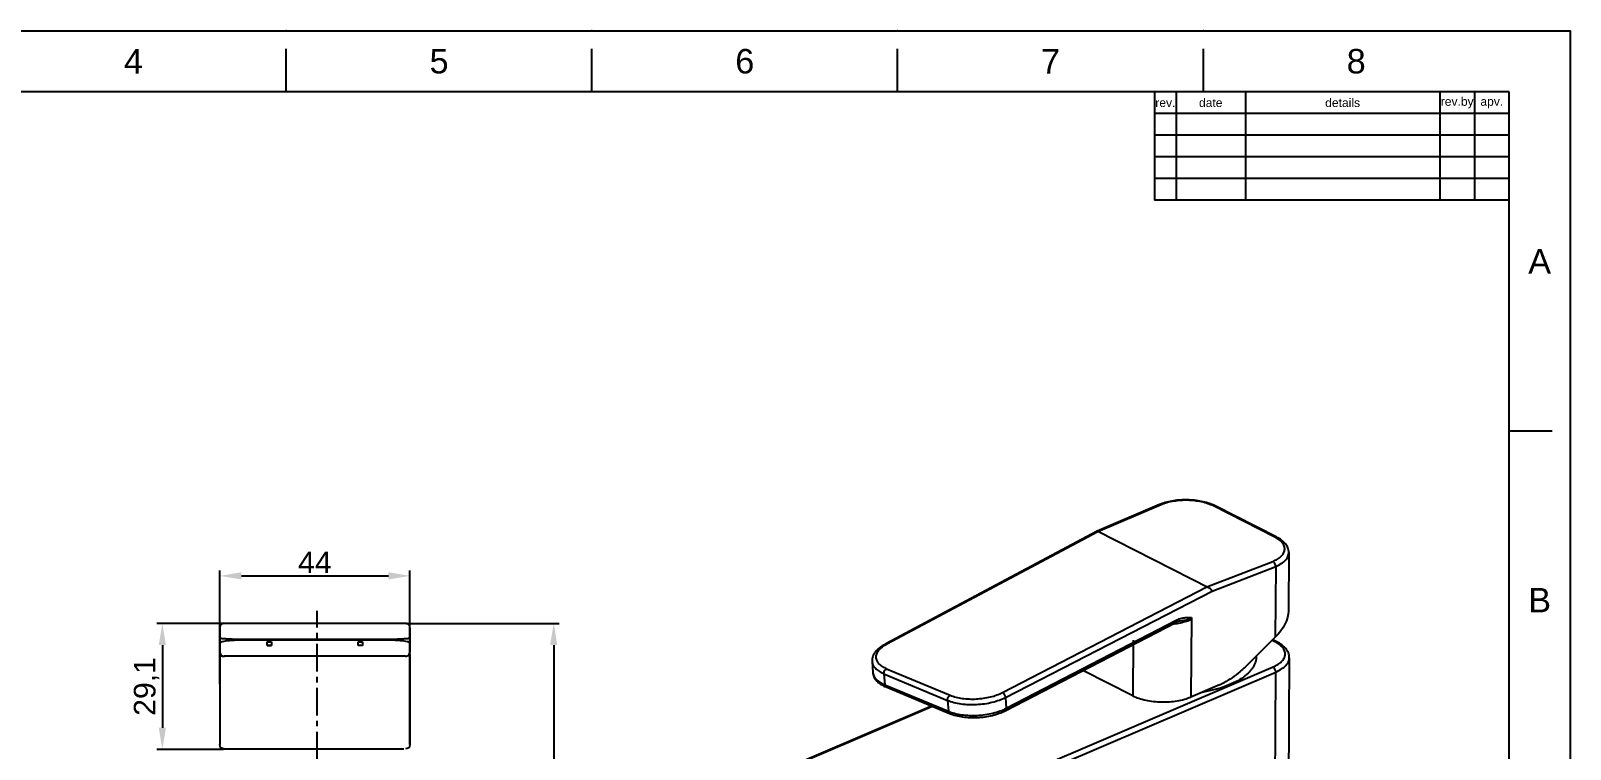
# Model space of a CAD drawing. Header units: millimetres. Extents: x 645 to 1239, y -1145 to -725.
# Drawn here: x 882.6 to 1238.7, y -890.7 to -724.5 of the extents above; entities that cross this region are included whole.
import ezdxf

# ---------------------------------------------------------------- set-up
doc = ezdxf.new("R2010")
doc.units = ezdxf.units.MM
doc.header["$LTSCALE"] = 0.1
doc.linetypes.add('CENTERX2', pattern=[101.6, 63.5, -12.7, 12.7, -12.7])
for name, color, linetype in [('CENTER', 1, 'CENTERX2'), ('DIM', 3, 'Continuous'), ('FORM', 7, 'Continuous'), ('TEXT', 2, 'Continuous')]:
    doc.layers.add(name, color=color, linetype=linetype)
doc.styles.get("Standard").update_dxf_attribs({"font": 'arial.ttf'})
doc.dimstyles.new('ISO-25', dxfattribs={"dimtxt": 2.5, "dimasz": 2.5, "dimexe": 1.25, "dimexo": 0.625, "dimtad": 1, "dimdec": 1, "dimtxsty": 'Standard', "dimcen": 2.5, "dimadec": 0, "dimazin": 0, "dimtfac": 1, "dimtdec": 1, "dimtmove": 0, "dimatfit": 3, "dimfxl": 1, "dimarcsym": 0})

# ---------------------------------------------------------------- blocks, each defined once
blk = doc.blocks.new('*D16')
at = {"layer": 'Defpoints', "color": 0, "transparency": 16777216}
for p in [(968.81, -861.57), (973.36, -1009.6), (1003.56, -1009.6)]:
    blk.add_point(p, dxfattribs=at)
at = {"layer": 'DIM', "color": 3, "lineweight": -2, "transparency": 16777216}
for p, q in [((969.44, -861.57), (1004.81, -861.57)), ((1003.56, -866.57), (1003.56, -1004.6)), ((973.98, -1009.6), (1004.81, -1009.6))]:
    blk.add_line(p, q, dxfattribs=at)
at = {"layer": 'DIM', "color": 3, "transparency": 16777216}
for points in [[(1002.72, -866.57), (1004.39, -866.57), (1003.56, -861.57)], [(1002.72, -1004.6), (1004.39, -1004.6), (1003.56, -1009.6)]]:
    blk.add_solid(points, dxfattribs=at)
at = {"layer": 'DIM', "color": 3, "transparency": 16777216, "insert": (1000.38, -935.59), "char_height": 5, "attachment_point": 5, "rotation": 90}
blk.add_mtext('146', dxfattribs=at)
blk = doc.blocks.new('*D13')
at = {"layer": 'Defpoints', "color": 0, "transparency": 16777216}
for p in [(928.81, -861.57), (913.04, -890.7), (927.81, -890.7)]:
    blk.add_point(p, dxfattribs=at)
at = {"layer": 'DIM', "color": 3, "lineweight": -2, "transparency": 16777216}
for p, q in [((928.19, -861.57), (911.79, -861.57)), ((913.04, -866.57), (913.04, -885.7)), ((927.19, -890.7), (911.79, -890.7))]:
    blk.add_line(p, q, dxfattribs=at)
at = {"layer": 'DIM', "color": 3, "transparency": 16777216}
for points in [[(912.21, -866.57), (913.87, -866.57), (913.04, -861.57)], [(912.21, -885.7), (913.87, -885.7), (913.04, -890.7)]]:
    blk.add_solid(points, dxfattribs=at)
at = {"layer": 'DIM', "color": 3, "transparency": 16777216, "insert": (909.41, -876.14), "char_height": 5, "attachment_point": 5, "rotation": 90}
blk.add_mtext('29,1', dxfattribs=at)
blk = doc.blocks.new('*D23')
at = {"layer": 'Defpoints', "color": 0, "transparency": 16777216}
for p in [(970.31, -850.57), (926.31, -876.26), (970.31, -876.26)]:
    blk.add_point(p, dxfattribs=at)
at = {"layer": 'DIM', "color": 3, "lineweight": -2, "transparency": 16777216}
for p, q in [((926.31, -875.64), (926.31, -849.32)), ((931.31, -850.57), (965.31, -850.57)), ((970.31, -875.64), (970.31, -849.32))]:
    blk.add_line(p, q, dxfattribs=at)
at = {"layer": 'DIM', "color": 3, "transparency": 16777216}
for points in [[(931.31, -849.74), (931.31, -851.4), (926.31, -850.57)], [(965.31, -849.74), (965.31, -851.4), (970.31, -850.57)]]:
    blk.add_solid(points, dxfattribs=at)
at = {"layer": 'DIM', "color": 3, "transparency": 16777216, "insert": (948.31, -847.44), "char_height": 5, "attachment_point": 5}
blk.add_mtext('44', dxfattribs=at)

msp = doc.modelspace()

# ---------------------------------------------------------------- linework, layer by layer
for p, q in [((941.69, -738.66), (941.69, -728.66)), ((1012.4, -738.66), (1012.4, -728.66)), ((1083.1, -738.66), (1083.1, -728.66)), ((1153.81, -738.66), (1153.81, -728.66)), ((1224.52, -738.66), (658.86, -738.66)), ((1224.52, -1130.38), (1224.52, -738.66)), ((1224.52, -817), (1234.52, -817)), ((969.31, -861.57), (927.31, -861.57)), ((926.31, -862.57), (926.31, -864.87)), ((926.31, -864.87), (926.31, -866.1)), ((970.31, -862.59), (970.31, -862.73)), ((970.31, -862.59), (970.31, -864.87)), ((970.31, -862.73), (970.31, -866.56)), ((970.31, -866.1), (970.31, -864.87)), ((926.31, -866.1), (926.31, -868.17)), ((926.31, -866.94), (926.31, -866.96)), ((926.31, -866.96), (926.31, -889.6)), ((926.31, -868.25), (926.31, -868.17)), ((932.31, -865.22), (964.31, -865.22)), ((932.31, -865.42), (932.31, -865.22)), ((964.31, -865.42), (932.31, -865.42)), ((937.31, -865.8), (938.31, -865.8)), ((937.31, -866.68), (937.31, -865.8)), ((937.31, -866.41), (937.31, -865.8)), ((937.31, -866.68), (937.31, -866.41)), ((937.31, -866.68), (938.31, -866.68)), ((937.31, -866.68), (937.31, -866.68)), ((938.31, -866.68), (937.31, -866.68)), ((938.31, -865.8), (938.31, -866.41)), ((938.31, -866.41), (938.31, -866.68)), ((958.31, -866.41), (958.31, -865.8)), ((958.31, -866.68), (958.31, -865.8)), ((958.31, -865.8), (959.31, -865.8)), ((958.31, -866.68), (958.31, -866.41)), ((959.31, -866.68), (958.31, -866.68)), ((959.31, -865.8), (959.31, -866.41)), ((959.31, -866.41), (959.31, -866.68)), ((970.31, -868.17), (970.31, -866.1)), ((970.31, -866.56), (970.31, -867.4)), ((970.31, -866.94), (970.31, -868.24)), ((970.31, -889.6), (970.31, -866.96)), ((970.31, -868.6), (970.31, -867.4)), ((970.31, -868.25), (970.31, -868.17)), ((970.31, -868.6), (970.31, -885.46)), ((969.31, -869.16), (927.31, -869.16)), ((927.31, -869.25), (927.31, -869.16)), ((970.31, -885.46), (970.31, -889.6)), ((970.31, -889.6), (970.31, -889.6)), ((927.31, -890.6), (927.73, -890.6)), ((927.73, -890.6), (968.89, -890.6))]:
    msp.add_line(p, q)
at = {"color": 7, "linetype": 'Continuous'}
for p, q in [((1143.65, -834.1), (1129.23, -840.26)), ((1144.03, -834.13), (1129.44, -840.37)), ((1170.34, -841.6), (1156.12, -834.4)), ((1170.77, -841.6), (1156.54, -834.39)), ((1129.23, -840.26), (1080.2, -866.38)), ((1155.31, -853.47), (1129.23, -840.26)), ((1129.44, -840.37), (1080.58, -866.38)), ((1154.58, -853.1), (1169.9, -847.23)), ((1173.57, -845.19), (1173.48, -858.69)), ((1155.85, -854.13), (1170.54, -848.4)), ((1170.54, -848.4), (1170.43, -864.77)), ((1107.35, -877.54), (1154.58, -853.1)), ((1108.07, -878.66), (1155.84, -854.13)), ((1108.01, -881.74), (1147.44, -861.33)), ((1108.24, -881.18), (1147.68, -860.77)), ((1148.48, -860.97), (1148.48, -860.97)), ((1151.03, -860.19), (1150.91, -878.58)), ((1170.43, -864.77), (1163.46, -871.65)), ((1137.57, -865.43), (1137.48, -878.28)), ((1170.38, -865.82), (1169.71, -865.48)), ((1170.8, -865.81), (1169.86, -865.33)), ((1073.88, -912.68), (1169.92, -871.63)), ((1077.18, -870.37), (1077.35, -872.89)), ((1080.56, -872.03), (1095.27, -878.16)), ((1173.68, -869.49), (1173.06, -962.57)), ((1074.53, -913.84), (1170.56, -872.8)), ((1079.94, -873.21), (1094.66, -879.35)), ((1079.94, -873.21), (1080.11, -875.73)), ((1080.11, -875.73), (1094.83, -881.87)), ((1137.48, -878.28), (1125.96, -872.45)), ((1157.57, -875.74), (1150.91, -878.58)), ((1169.93, -965.94), (1170.56, -872.8)), ((1080.42, -876.26), (1095.13, -882.4)), ((1094.66, -879.35), (1094.83, -881.87)), ((1108.07, -878.66), (1108.24, -881.18)), ((1090.97, -880.66), (1047.25, -899.35)), ((1091.2, -880.76), (1047.63, -899.38))]:
    msp.add_line(p, q, dxfattribs=at)
msp.add_lwpolyline([(644.72, -724.52), (1238.66, -724.52), (1238.66, -1144.52), (644.72, -1144.52)], close=True)
msp.add_lwpolyline([(1148.48, -860.97), (1148.29, -861.01), (1147.79, -861.18), (1147.44, -861.33)], dxfattribs=at)
for centre, radius, start, end in [((1147.84, -843.89), 10.65, 111.3272, 113.1255), ((1152.28, -842.8), 9.43, 63.1538, 65.4259), ((1166.92, -848.38), 7.59, 60.3548, 63.1843), ((1084.67, -874.29), 8.9, 117.3556, 119.5234), ((1166.83, -872.82), 7.85, 60.4406, 63.1814), ((1151.38, -861.3), 15.71, 293.1947, 297.2264), ((1083.63, -868.52), 8.38, 243.7563, 247.4235)]:
    msp.add_arc(centre, radius, start, end, dxfattribs=at)
msp.add_arc((927.31, -868.25), 1, 180, 270)
at = {"extrusion": (0, 0, -1)}
for centre, start, end in [((-927.31, -889.6), 270, 0), ((-969.31, -889.6), 180, 270)]:
    msp.add_arc(centre, 1, start, end, dxfattribs=at)
at = {"color": 7, "linetype": 'Continuous', "extrusion": (0, 0, -1)}
msp.add_ellipse((1163.96, -861.49), major_axis=(-8.95, -5.07), ratio=0.637006, start_param=-2.790289, end_param=-1.971359, dxfattribs=at)
for centre, start_param, end_param in [((927.31, -868.17), 0, 1.570796), ((969.31, -868.17), 1.570796, 3.141593)]:
    msp.add_ellipse(centre, major_axis=(-1, 0), ratio=0.990746, start_param=start_param, end_param=end_param)
at = {"color": 7, "linetype": 'Continuous'}
for points, knots in [([(1156.2, -834.23), (1155.77, -834.03), (1154.85, -833.69), (1152.84, -833.18), (1150.15, -832.9), (1147.44, -833.07), (1145.38, -833.49), (1144.42, -833.79), (1143.96, -833.97)], [0, 0, 0, 0, 0.113568, 0.235664, 0.496246, 0.758908, 0.88342, 1, 1, 1, 1]), ([(1156.12, -834.4), (1155.71, -834.19), (1154.83, -833.83), (1153.38, -833.44), (1151.81, -833.19), (1150.16, -833.07), (1148.51, -833.11), (1146.9, -833.3), (1145.4, -833.62), (1144.47, -833.94), (1144.03, -834.13)], [0, 0, 0, 0, 0.109764, 0.230989, 0.360599, 0.494907, 0.62991, 0.761561, 0.886031, 1, 1, 1, 1]), ([(1143.65, -834.1), (1143.71, -834.07), (1143.85, -834.06), (1143.97, -834.1), (1144.03, -834.13)], [0, 0, 0, 0, 0.467333, 1, 1, 1, 1]), ([(1156.54, -834.39), (1156.48, -834.36), (1156.33, -834.33), (1156.19, -834.37), (1156.12, -834.4)], [0, 0, 0, 0, 0.470697, 1, 1, 1, 1]), ([(1169.9, -847.23), (1170.27, -847.07), (1170.95, -846.73), (1171.79, -846.1), (1172.38, -845.39), (1172.62, -844.73), (1172.64, -844.21), (1172.55, -843.69), (1172.23, -843.04), (1171.56, -842.34), (1170.99, -841.96), (1170.67, -841.78)], [0, 0, 0, 0, 0.160103, 0.29878, 0.417258, 0.521136, 0.57099, 0.621378, 0.729207, 0.854061, 1, 1, 1, 1]), ([(1170.77, -841.6), (1170.71, -841.57), (1170.56, -841.54), (1170.41, -841.57), (1170.34, -841.6)], [0, 0, 0, 0, 0.470697, 1, 1, 1, 1]), ([(1173.57, -845.19), (1173.58, -845), (1173.54, -844.63), (1173.33, -843.91), (1172.81, -843.07), (1171.9, -842.24), (1171.17, -841.8), (1170.77, -841.6)], [0, 0, 0, 0, 0.115273, 0.230317, 0.466866, 0.72059, 1, 1, 1, 1]), ([(1170.54, -848.4), (1170.54, -848.28), (1170.51, -848.04), (1170.37, -847.7), (1170.17, -847.42), (1169.99, -847.27), (1169.9, -847.23)], [0, 0, 0, 0, 0.25215, 0.519149, 0.775672, 1, 1, 1, 1]), ([(1170.54, -848.4), (1170.98, -848.21), (1171.79, -847.8), (1172.77, -847.03), (1173.32, -846.27), (1173.54, -845.65), (1173.57, -845.34), (1173.57, -845.19)], [0, 0, 0, 0, 0.310983, 0.5766, 0.800834, 0.902202, 1, 1, 1, 1]), ([(1155.85, -854.13), (1155.82, -854.06), (1155.74, -853.89), (1155.58, -853.66), (1155.4, -853.51), (1155.31, -853.47)], [0.3730645, 0.3730645, 0.3730645, 0.3730645, 0.5191489, 0.7756722, 1, 1, 1, 1]), ([(1151.03, -860.71), (1150.97, -860.73), (1150.49, -860.92), (1149.04, -861.4), (1147.59, -861.67), (1146.6, -861.78)], [0.195474, 0.195474, 0.195474, 0.195474, 0.227128, 0.4726045, 1, 1, 1, 1]), ([(1147.44, -861.33), (1147.48, -861.31), (1147.56, -861.25), (1147.64, -861.12), (1147.68, -860.95), (1147.68, -860.83), (1147.68, -860.77)], [0, 0, 0, 0, 0.213089, 0.444791, 0.706786, 1, 1, 1, 1]), ([(1147.68, -860.77), (1148.03, -860.58), (1148.77, -860.32), (1149.89, -860.17), (1150.64, -860.17), (1151.02, -860.19), (1151.03, -860.19)], [0, 0, 0, 0, 0.2693359, 0.5198924, 0.761625, 0.7735005, 0.7735005, 0.7735005, 0.7735005]), ([(1148.48, -860.97), (1149.1, -860.84), (1149.95, -860.69), (1150.8, -860.52), (1151.03, -860.47)], [0, 0, 0, 0, 0.5222043, 0.7153269, 0.7153269, 0.7153269, 0.7153269]), ([(1080.2, -866.38), (1079.76, -866.61), (1078.95, -867.11), (1078.09, -867.91), (1077.6, -868.62), (1077.34, -869.18), (1077.19, -869.77), (1077.17, -870.17), (1077.18, -870.37)], [0, 0, 0, 0, 0.283525, 0.538093, 0.657343, 0.773236, 0.886796, 1, 1, 1, 1]), ([(1080.29, -866.54), (1079.95, -866.74), (1079.34, -867.14), (1078.61, -867.85), (1078.15, -868.62), (1078.02, -869.43), (1078.23, -870.23), (1078.76, -870.94), (1079.56, -871.55), (1080.2, -871.88), (1080.56, -872.03)], [0, 0, 0, 0, 0.154628, 0.287608, 0.40134, 0.502898, 0.603895, 0.716186, 0.84733, 1, 1, 1, 1]), ([(1080.2, -866.38), (1080.26, -866.35), (1080.39, -866.32), (1080.52, -866.36), (1080.58, -866.38)], [0, 0, 0, 0, 0.467333, 1, 1, 1, 1]), ([(1169.92, -871.63), (1170.3, -871.46), (1170.84, -871.19), (1171.49, -870.75), (1171.99, -870.31), (1172.48, -869.72), (1172.78, -868.92), (1172.72, -868.08), (1172.32, -867.29), (1171.63, -866.58), (1171.04, -866.18), (1170.71, -865.99)], [0, 0, 0, 0, 0.160072, 0.232197, 0.298927, 0.417339, 0.521178, 0.620926, 0.728837, 0.853852, 1, 1, 1, 1]), ([(1170.8, -865.81), (1170.74, -865.78), (1170.59, -865.75), (1170.45, -865.79), (1170.38, -865.82)], [0, 0, 0, 0, 0.470982, 1, 1, 1, 1]), ([(1173.68, -869.49), (1173.69, -869.11), (1173.53, -868.35), (1172.9, -867.33), (1171.96, -866.47), (1171.21, -866.02), (1170.8, -865.81)], [0, 0, 0, 0, 0.228924, 0.465467, 0.719672, 1, 1, 1, 1]), ([(1077.18, -870.37), (1077.19, -870.51), (1077.24, -870.79), (1077.45, -871.35), (1077.96, -872.02), (1078.84, -872.69), (1079.55, -873.05), (1079.94, -873.21)], [0, 0, 0, 0, 0.10042, 0.203949, 0.429989, 0.693641, 1, 1, 1, 1]), ([(1079.94, -873.21), (1079.93, -873.1), (1079.96, -872.85), (1080.08, -872.51), (1080.28, -872.22), (1080.46, -872.08), (1080.56, -872.03)], [0, 0, 0, 0, 0.249321, 0.513894, 0.770822, 1, 1, 1, 1]), ([(1166.05, -869.14), (1166.05, -869.36), (1166.03, -869.83), (1165.87, -870.51), (1165.6, -871.19), (1165.22, -871.85), (1164.73, -872.49), (1163.92, -873.35), (1162.63, -874.35), (1160.76, -875.39), (1158.58, -876.28), (1156.13, -877), (1154.4, -877.35), (1153.5, -877.5)], [0, 0, 0, 0, 0.042261, 0.08524, 0.129779, 0.1766, 0.226275, 0.279224, 0.395805, 0.527295, 0.673044, 0.831399, 1, 1, 1, 1]), ([(1163.46, -871.65), (1163.08, -872.02), (1161.59, -873.4), (1159.9, -874.58), (1158.57, -875.27)], [0, 0, 0, 0, 0.262253, 1, 1, 1, 1]), ([(1170.56, -872.8), (1170.56, -872.56), (1170.45, -872.2), (1170.19, -871.82), (1170.01, -871.67), (1169.92, -871.63)], [0, 0, 0, 0, 0.517234, 0.774805, 1, 1, 1, 1]), ([(1170.56, -872.8), (1171.02, -872.6), (1171.84, -872.18), (1172.85, -871.38), (1173.52, -870.48), (1173.68, -869.81), (1173.68, -869.49)], [0, 0, 0, 0, 0.311304, 0.577255, 0.801719, 1, 1, 1, 1]), ([(1077.35, -872.89), (1077.37, -873.22), (1077.54, -873.88), (1078.11, -874.75), (1078.93, -875.48), (1079.58, -875.86), (1079.93, -876.04)], [0, 0, 0, 0, 0.233312, 0.472227, 0.725011, 1, 1, 1, 1]), ([(1077.35, -872.89), (1077.36, -873.02), (1077.41, -873.31), (1077.62, -873.86), (1078.13, -874.53), (1079.01, -875.21), (1079.72, -875.57), (1080.11, -875.73)], [0, 0, 0, 0, 0.10042, 0.203949, 0.429989, 0.693641, 1, 1, 1, 1]), ([(1080.42, -876.26), (1080.37, -876.24), (1080.29, -876.19), (1080.19, -876.06), (1080.13, -875.91), (1080.11, -875.79), (1080.11, -875.73)], [0, 0, 0, 0, 0.220241, 0.454992, 0.71415, 1, 1, 1, 1]), ([(1094.66, -879.35), (1094.65, -879.23), (1094.68, -878.99), (1094.8, -878.65), (1095, -878.36), (1095.18, -878.21), (1095.27, -878.16)], [0, 0, 0, 0, 0.249321, 0.513894, 0.770822, 1, 1, 1, 1]), ([(1094.66, -879.35), (1095.12, -879.54), (1096.14, -879.87), (1097.76, -880.19), (1099.53, -880.34), (1101.36, -880.33), (1103.2, -880.15), (1104.96, -879.82), (1106.6, -879.33), (1107.61, -878.9), (1108.07, -878.66)], [0, 0, 0, 0, 0.109765, 0.230989, 0.3606, 0.494907, 0.62991, 0.76156, 0.88603, 1, 1, 1, 1]), ([(1095.27, -878.16), (1095.69, -878.34), (1096.6, -878.63), (1098.07, -878.92), (1099.66, -879.06), (1101.31, -879.05), (1102.96, -878.89), (1104.55, -878.58), (1106.02, -878.15), (1106.93, -877.76), (1107.35, -877.54)], [0, 0, 0, 0, 0.109764, 0.230989, 0.360599, 0.494907, 0.62991, 0.761561, 0.886031, 1, 1, 1, 1]), ([(1108.07, -878.66), (1108.06, -878.54), (1108.01, -878.31), (1107.85, -877.98), (1107.63, -877.71), (1107.44, -877.58), (1107.35, -877.54)], [0, 0, 0, 0, 0.25215, 0.519149, 0.775672, 1, 1, 1, 1]), ([(1137.48, -878.28), (1137.93, -878.51), (1138.92, -878.91), (1140.52, -879.35), (1142.27, -879.63), (1144.1, -879.76), (1145.94, -879.71), (1147.73, -879.51), (1149.39, -879.14), (1150.43, -878.79), (1150.91, -878.58)], [0, 0, 0, 0, 0.109769, 0.230989, 0.3606, 0.494907, 0.62991, 0.761561, 0.886027, 1, 1, 1, 1]), ([(1094.83, -881.87), (1095.29, -882.06), (1096.31, -882.39), (1097.93, -882.7), (1099.7, -882.86), (1101.53, -882.85), (1103.37, -882.67), (1105.13, -882.33), (1106.76, -881.85), (1107.77, -881.42), (1108.24, -881.18)], [0, 0, 0, 0, 0.109765, 0.230989, 0.3606, 0.494907, 0.62991, 0.76156, 0.88603, 1, 1, 1, 1]), ([(1095.13, -882.4), (1095.09, -882.38), (1095.01, -882.32), (1094.91, -882.2), (1094.85, -882.04), (1094.83, -881.93), (1094.83, -881.87)], [0, 0, 0, 0, 0.220241, 0.454992, 0.71415, 1, 1, 1, 1]), ([(1095.13, -882.4), (1095.59, -882.59), (1096.57, -882.91), (1098.14, -883.21), (1099.83, -883.36), (1101.58, -883.35), (1103.32, -883.18), (1105.01, -882.86), (1106.58, -882.39), (1107.55, -881.98), (1108.01, -881.74)], [0, 0, 0, 0, 0.111986, 0.233568, 0.362483, 0.495603, 0.629357, 0.760106, 0.884526, 1, 1, 1, 1]), ([(1108.01, -881.74), (1108.05, -881.72), (1108.12, -881.66), (1108.2, -881.53), (1108.24, -881.36), (1108.24, -881.24), (1108.24, -881.18)], [0, 0, 0, 0, 0.213215, 0.444863, 0.706503, 1, 1, 1, 1])]:
    msp.add_open_spline(points, degree=3, knots=knots, dxfattribs=at)
for points, knots in [([(927.31, -861.57), (927.3, -861.57), (927.18, -861.56), (926.97, -861.62), (926.73, -861.74), (926.55, -861.91), (926.44, -862.07), (926.37, -862.23), (926.33, -862.36), (926.32, -862.45), (926.32, -862.49), (926.32, -862.5)], [0, 0, 0, 0, 0.020818, 0.239105, 0.419032, 0.574027, 0.708164, 0.821662, 0.913084, 0.980269, 1, 1, 1, 1]), ([(970.3, -862.45), (970.3, -862.4), (970.28, -862.3), (970.22, -862.13), (970.1, -861.93), (969.88, -861.73), (969.6, -861.6), (969.42, -861.57), (969.32, -861.58)], [0, 0, 0, 0, 0.097046, 0.215477, 0.366984, 0.6013, 0.806128, 1, 1, 1, 1]), ([(926.42, -864.93), (926.44, -864.94), (926.54, -864.96), (926.85, -865.02), (927.58, -865.09), (928.37, -865.13), (929.11, -865.16), (929.9, -865.19), (930.96, -865.21), (931.87, -865.22), (932.31, -865.22)], [0, 0, 0, 0, 0.022938, 0.185782, 0.348626, 0.511469, 0.592891, 0.674313, 0.837156, 1, 1, 1, 1]), ([(964.31, -865.22), (964.76, -865.22), (965.44, -865.21), (966.3, -865.2), (966.92, -865.18), (967.51, -865.16), (968.25, -865.13), (968.88, -865.09), (969.34, -865.06), (969.54, -865.04), (969.65, -865.03), (969.9, -865), (970.21, -864.94), (970.31, -864.89), (970.31, -864.87)], [0, 0, 0, 0, 0.142857, 0.214286, 0.285714, 0.357143, 0.428571, 0.571429, 0.642857, 0.678571, 0.696429, 0.714286, 0.857143, 1, 1, 1, 1]), ([(932.31, -865.42), (931.42, -865.42), (929.62, -865.46), (927.46, -865.66), (926.64, -865.86), (926.44, -865.96), (926.42, -865.97)], [0, 0, 0, 0, 0.32589, 0.651781, 0.977671, 1, 1, 1, 1]), ([(970.31, -866.1), (970.31, -866), (969.9, -865.8), (968.18, -865.55), (966.11, -865.43), (964.76, -865.42), (964.31, -865.42)], [0, 0, 0, 0, 0.285714, 0.571429, 0.857143, 1, 1, 1, 1])]:
    msp.add_open_spline(points, degree=3, knots=knots)
for points, degree in [([(926.33, -864.67), (926.32, -864.74), (926.31, -864.8), (926.31, -864.87)], 3), ([(926.31, -864.87), (926.31, -864.89), (926.35, -864.91), (926.42, -864.93)], 3), ([(926.33, -864.67), (926.31, -864.8), (926.43, -864.93)], 2), ([(926.42, -865.97), (926.35, -866.01), (926.31, -866.06), (926.31, -866.1)], 3), ([(926.31, -866.1), (926.31, -866.17), (926.32, -866.23), (926.33, -866.3)], 3), ([(926.43, -865.97), (926.33, -866.3)], 1), ([(926.71, -869.04), (926.74, -869.12), (926.78, -869.21), (926.82, -869.29)], 3), ([(926.85, -869.1), (926.84, -869.16), (926.83, -869.22), (926.82, -869.29)], 3)]:
    msp.add_open_spline(points, degree=degree)
for p in [(941.69, -724.52), (1012.4, -724.52), (1083.1, -724.52), (1153.81, -724.52), (1224.52, -817)]:
    msp.add_point(p)
at = {"layer": 'CENTER', "color": 1}
msp.add_line((948.81, -1065.7), (948.81, -858.68), dxfattribs=at)
at = {"layer": 'FORM'}
for p, q in [((1142.52, -738.66), (1142.52, -763.66)), ((1147.52, -738.66), (1147.52, -763.66)), ((1163.52, -738.66), (1163.52, -763.66)), ((1208.52, -738.66), (1208.52, -763.66)), ((1216.52, -738.66), (1216.52, -763.66)), ((1224.52, -743.66), (1142.52, -743.66)), ((1224.52, -748.66), (1142.52, -748.66)), ((1224.52, -753.66), (1142.52, -753.66)), ((1224.52, -758.66), (1142.52, -758.66)), ((1224.52, -763.66), (1142.52, -763.66))]:
    msp.add_line(p, q, dxfattribs=at)

# ---------------------------------------------------------------- texts
at = {"char_height": 5.66, "attachment_point": 5}
for s, width, insert in [('4', 50, (906.34, -731.59)), ('5', 50, (977.04, -731.59)), ('6', 50, (1047.75, -731.59)), ('7', 50, (1118.46, -731.59)), ('8', 50, (1189.16, -731.59)), ('A', 10, (1231.59, -777.83)), ('B', 10, (1231.59, -856.18))]:
    msp.add_mtext_dynamic_manual_height_columns(s, width=width, gutter_width=12.5, heights=[0], dxfattribs=dict(at, insert=insert))
at = {"layer": 'TEXT', "char_height": 2, "attachment_point": 5}
for s, width, insert in [('date', 16, (1155.52, -741.16)), ('details', 45, (1186.02, -741.16)), ('rev.by', 8, (1212.52, -741.16)), ('apv.', 8, (1220.52, -741.16)), ('rev.', 5, (1145.02, -741.16))]:
    msp.add_mtext_dynamic_manual_height_columns(s, width=width, gutter_width=12.5, heights=[0], dxfattribs=dict(at, insert=insert))

# ---------------------------------------------------------------- dimensions: what is measured, and where the dimension line sits
at = {"layer": 'DIM', "color": 7}
dim = msp.add_linear_dim(base=(970.31, -850.57), p1=(926.31, -876.26), p2=(970.31, -876.26), dimstyle='ISO-25', override={"dimtxt": 5, "dimasz": 5, "dimcen": 5, "dimclrd": 3, "dimclre": 3, "dimclrt": 3, "dimfxl": 1.25}, dxfattribs=at)
dim.commit()
dim.dimension.update_dxf_attribs({"geometry": '*D23', "text_midpoint": (948.31, -847.44)})
dim = msp.add_linear_dim(base=(913.04, -890.7), p1=(928.81, -861.57), p2=(927.81, -890.7), angle=90, dimstyle='ISO-25', override={"dimtxt": 5, "dimasz": 5, "dimcen": 5, "dimclrd": 3, "dimclre": 3, "dimclrt": 3, "dimfxl": 1.25}, dxfattribs=at)
dim.commit()
dim.dimension.update_dxf_attribs({"geometry": '*D13', "text_midpoint": (909.41, -876.14)})
dim = msp.add_linear_dim(base=(1003.56, -1009.6), p1=(968.81, -861.57), p2=(973.36, -1009.6), angle=90, text='146', dimstyle='ISO-25', override={"dimtxt": 5, "dimasz": 5, "dimcen": 5, "dimclrd": 3, "dimclre": 3, "dimclrt": 3, "dimfxl": 1.25}, dxfattribs=at)
dim.commit()
dim.dimension.update_dxf_attribs({"geometry": '*D16', "text_midpoint": (1000.38, -935.59)})

doc.saveas('drawing.dxf')
